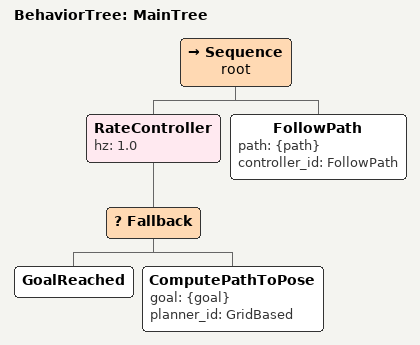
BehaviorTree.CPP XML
<!--
  This Behavior Tree replans the global path periodically at 1 Hz.
-->

<root main_tree_to_execute="MainTree">
  <BehaviorTree ID="MainTree">
    <Sequence name="root">
      <RateController hz="1.0">
        <Fallback>
          <GoalReached/>
          <ComputePathToPose goal="{goal}" planner_id="GridBased"/>
        </Fallback>
      </RateController>
      <FollowPath path="{path}" controller_id="FollowPath"/>
    </Sequence>
  </BehaviorTree>
</root>
